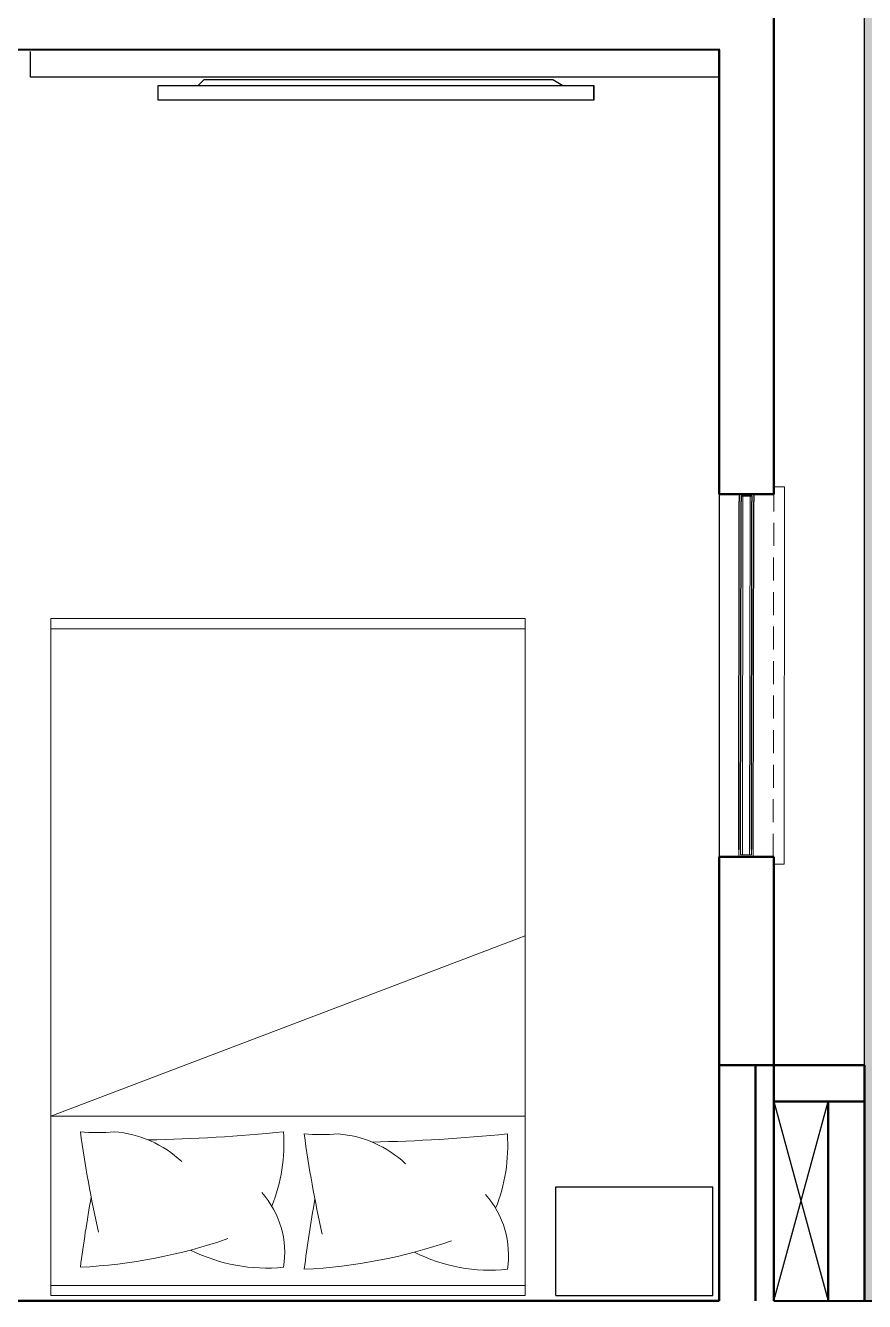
# Model space of a CAD drawing. Header units: centimetres. Extents: x -48696 to 156237, y -5617 to 29024.
# Drawn here: x -13164.2 to -12933, y 15293 to 15644.8 of the extents above; entities that cross this region are included whole.
import ezdxf

# ---------------------------------------------------------------- set-up
doc = ezdxf.new("R2010")
doc.units = ezdxf.units.CM
doc.linetypes.add('HIDDEN', pattern=[9.525, 6.35, -3.175])
for name, color, linetype in [('01', 1, 'Continuous'), ('ACESSORIOS', 2, 'Continuous'), ('Hachuria - Moveis', 1, 'Continuous'), ('Piso', 55, 'Continuous'), ('PN010', 1, 'Continuous')]:
    doc.layers.add(name, color=color, linetype=linetype)
for name, color, linetype, lineweight in [('Hachura', 1, 'Continuous', 9), ('Moveis', 1, 'Continuous', 9), ('Parede Baixa', 5, 'Continuous', 50), ('Portas - Janelas', 2, 'Continuous', 20), ('Projeção Janela', 15, 'HIDDEN', 9)]:
    doc.layers.add(name, color=color, linetype=linetype, lineweight=lineweight)

# ---------------------------------------------------------------- blocks, each defined once
blk = doc.blocks.new('CAMA')
at = {"layer": 'Moveis'}
for p, q in [((-2487.43, 2453.89), (-2487.43, 2313.89)), ((-2287.43, 2453.89), (-2487.43, 2453.89)), ((-2484.43, 2453.89), (-2484.43, 2313.89)), ((-2340.43, 2313.89), (-2393.66, 2453.89)), ((-2340.43, 2313.89), (-2340.43, 2453.89)), ((-2290.43, 2313.89), (-2290.43, 2453.89)), ((-2287.43, 2313.89), (-2287.43, 2453.89)), ((-2487.43, 2313.89), (-2287.43, 2313.89))]:
    blk.add_line(p, q, dxfattribs=at)
for centre, radius, start, end in [((-2331.88, 2398.32), 50.46, 68.2853, 93.747), ((-2821.37, 2399.35), 488.68, 1.0964, 5.7926), ((-2299.39, 2421.99), 27.01, 81.0312, 131.4131), ((-2344.57, 2443.59), 49.65, 333.2123, 5.8776), ((-2450.92, 2381.08), 155.92, 2.7909, 19.1403), ((-2302.48, 2396.13), 32.8, 136.7518, 175.557), ((-2391.08, 2393.67), 56.12, 354.8889, 5.1111), ((-2381.31, 2729.56), 344, 277.7073, 282.7264), ((-2244.56, 2787.47), 402, 259.7822, 262.7656), ((-2332.49, 2332.23), 50.46, 68.2853, 93.747), ((-2821.98, 2333.27), 488.68, 1.0964, 5.7926), ((-2300, 2355.91), 27.01, 81.0312, 131.4131), ((-2345.18, 2377.5), 49.65, 333.2123, 5.8776), ((-2451.53, 2315), 155.92, 2.7909, 19.1403), ((-2303.09, 2330.05), 32.8, 136.7518, 175.557), ((-2391.69, 2327.59), 56.12, 354.8889, 5.1111), ((-2381.92, 2663.48), 344, 277.7073, 282.7264), ((-2245.17, 2721.39), 402, 259.7822, 262.7656)]:
    blk.add_arc(centre, radius, start, end, dxfattribs=at)

msp = doc.modelspace()

# ---------------------------------------------------------------- hatches: boundary and pattern name
h = msp.add_hatch()
h.set_pattern_fill('GRASS2', color=74, scale=15, pattern_type=2)
h.set_pattern_definition([(360, (2776.694, 2662.583), (15, 15), [2.25, -0.45, 0.6, -0.45, 2.25, -9]), (360, (2775.944, 2663.033), (15, 15), [1.5, -1.125, 2.25, -1.125, 1.5, -7.5]), (360, (2781.194, 2669.033), (15, 15), [1.875, -0.75, 1.875, -10.5]), (360, (2773.694, 2672.033), (15, 15), [0.75, -1.5, 0.75, -12]), (90, (2775.194, 2672.033), (-15, 15), [1.35, -13.65]), (90, (2779.694, 2663.033), (-15, 15), [1.5, -13.5]), (90, (2783.444, 2669.033), (-15, 15), [1.5, -13.5]), (45, (2781.644, 2662.883), (5e-15, 15), [1.5, -19.713203]), (135, (2777.744, 2662.883), (-15, 5e-15), [1.5, -19.713203]), (63.43495, (2781.194, 2662.958), (8e-10, 15), [1.5, -32.04102]), (75.963757, (2780.4442, 2663.033), (5e-10, 15), [1.5, -60.346584]), (75.963757, (2784.1942, 2669.033), (5e-10, 15), [1.2, -60.646584]), (75.963757, (2775.4942, 2672.033), (5e-10, 15), [1.05, -60.796584]), (104.036243, (2778.9442, 2663.033), (-5e-10, 15), [1.5, -60.346584]), (104.036243, (2782.6942, 2669.033), (-5e-10, 15), [1.2, -60.646584]), (104.036243, (2774.8942, 2672.033), (-5e-10, 15), [1.05, -60.796584]), (116.56505, (2778.194, 2662.958), (-6e-09, 15), [1.5, -32.041002])])
h.paths.add_polyline_path([(-12818.16516, 15968.11147), (-12932.96994, 15968.07852), (-12932.96994, 15783.02057), (-12733.714, 15783.02057), (-12733.714, 15800.0615), (-12800.54288, 15942.35208), (-12805.06858, 15940.22652)])
h.paths.add_polyline_path([(-12733.714, 15683.02057), (-12932.96994, 15683.02057), (-12932.96994, 15293.0785), (-12495.5422, 15292.9513), (-12674.0392, 15673.00322), (-12733.714, 15673.02057)])

# ---------------------------------------------------------------- linework, layer by layer
for p, q in [((-12932.96994, 15358.09013), (-12932.96994, 15683.02057)), ((-13127.58223, 15624.24132), (-13127.58223, 15628.26725)), ((-13007.58223, 15624.24132), (-13007.58223, 15628.26725))]:
    msp.add_line(p, q)
at = {"layer": '01'}
for p, q in [((-13018.04882, 15324.5931), (-12974.73416, 15324.5931)), ((-13018.04882, 15294.5931), (-12974.73416, 15294.5931))]:
    msp.add_line(p, q, dxfattribs=at)
at = {"layer": 'ACESSORIOS'}
for p, q in [((-13162.79503, 15630.59908), (-13162.79503, 15637.6543)), ((-12972.87252, 15630.59908), (-12972.87252, 15638.09011)), ((-12972.87252, 15630.59908), (-13162.79503, 15630.59908)), ((-12972.96994, 15515.59013), (-12972.96994, 15415.56892))]:
    msp.add_line(p, q, dxfattribs=at)
at = {"layer": 'Hachura'}
for p, q in [((-12966.61066, 15416.08104), (-12966.47065, 15515.08094)), ((-12964.61066, 15416.07821), (-12964.47065, 15515.07811)), ((-12967.61137, 15415.58246), (-12967.60854, 15417.58245)), ((-12967.11066, 15416.08175), (-12967.10854, 15417.58175)), ((-12967.11066, 15416.08175), (-12964.11066, 15416.07751)), ((-12964.11066, 15416.07751), (-12964.10854, 15417.5775)), ((-12963.61137, 15415.5768), (-12963.60854, 15417.5768))]:
    msp.add_line(p, q, dxfattribs=at)
at = {"layer": 'Hachuria - Moveis'}
for p, q in [((-12967.46994, 15515.58236), (-12967.47277, 15513.58236)), ((-12966.97065, 15515.08165), (-12966.97277, 15513.58165)), ((-12966.97065, 15515.08165), (-12963.97065, 15515.07741)), ((-12963.97065, 15515.07741), (-12963.97277, 15513.57741)), ((-12963.46995, 15515.5767), (-12963.47277, 15513.5767)), ((-13018.04882, 15294.5931), (-13018.04494, 15324.5931)), ((-12974.73416, 15294.5931), (-12974.73416, 15324.5931))]:
    msp.add_line(p, q, dxfattribs=at)
at = {"layer": 'Parede Baixa'}
for p, q in [((-12957.96994, 15653.08578), (-12957.96994, 15515.59013)), ((-13247.90596, 15638.17009), (-12972.87252, 15638.09011)), ((-12972.96994, 15638.09014), (-12972.96994, 15515.59013)), ((-12972.96994, 15515.59013), (-12957.96994, 15515.59013)), ((-12972.96994, 15415.59013), (-12972.96994, 15293.09013)), ((-12972.96994, 15415.59013), (-12957.96994, 15415.59013)), ((-12957.96994, 15415.59013), (-12957.96994, 15348.09013)), ((-12972.96994, 15358.09013), (-12932.96994, 15358.09013)), ((-12962.96994, 15358.08722), (-12962.98884, 15293.08723)), ((-12932.96994, 15358.09013), (-12932.96994, 15293.0785)), ((-12957.96994, 15293.08577), (-12957.96994, 15348.09013)), ((-12957.96994, 15348.09013), (-12932.96994, 15348.09013)), ((-12942.96994, 15293.09013), (-12942.96994, 15348.09013)), ((-13247.90596, 15293.17008), (-12972.96994, 15293.09013)), ((-12957.96994, 15293.08577), (-12661.28497, 15292.99949))]:
    msp.add_line(p, q, dxfattribs=at)
at = {"layer": 'Piso'}
for p, q in [((-12967.60854, 15417.58245), (-12967.47277, 15513.58236)), ((-12967.10854, 15417.58175), (-12966.97277, 15513.58165)), ((-12964.10854, 15417.5775), (-12963.97277, 15513.57741)), ((-12963.60854, 15417.5768), (-12963.47277, 15513.5767)), ((-12957.96994, 15293.09013), (-12942.96994, 15348.09013)), ((-12957.96994, 15348.09013), (-12942.96994, 15293.09013))]:
    msp.add_line(p, q, dxfattribs=at)
at = {"layer": 'PN010'}
for p, q in [((-13116.62401, 15628.26725), (-13114.92836, 15629.92499)), ((-13114.92836, 15629.92499), (-13018.82015, 15629.92499)), ((-13018.82015, 15629.92499), (-13016.10477, 15628.26725))]:
    msp.add_line(p, q, dxfattribs=at)
msp.add_lwpolyline([(-13127.58223, 15624.24132), (-13127.58223, 15628.26725), (-13007.58223, 15628.26725), (-13007.58223, 15624.24132)], close=True, dxfattribs=at)
at = {"layer": 'Portas - Janelas'}
for p, q in [((-12957.96712, 15517.56892), (-12954.96713, 15517.56468)), ((-12954.96713, 15517.56468), (-12955.11421, 15413.56478)), ((-12958.1142, 15413.56902), (-12955.11421, 15413.56478))]:
    msp.add_line(p, q, dxfattribs=at)
at = {"layer": 'Projeção Janela'}
msp.add_line((-12958.11138, 15415.56902), (-12957.96995, 15515.56892), dxfattribs=at)

# ---------------------------------------------------------------- block references
at = {"layer": 'Moveis', "xscale": 0.9333333333333332, "yscale": 0.9333333333333332, "zscale": 0.9333333333333332, "rotation": 270}
msp.add_blockref('CAMA', (-15316.79682, 13159.65957), dxfattribs=at)

doc.saveas('drawing.dxf')
